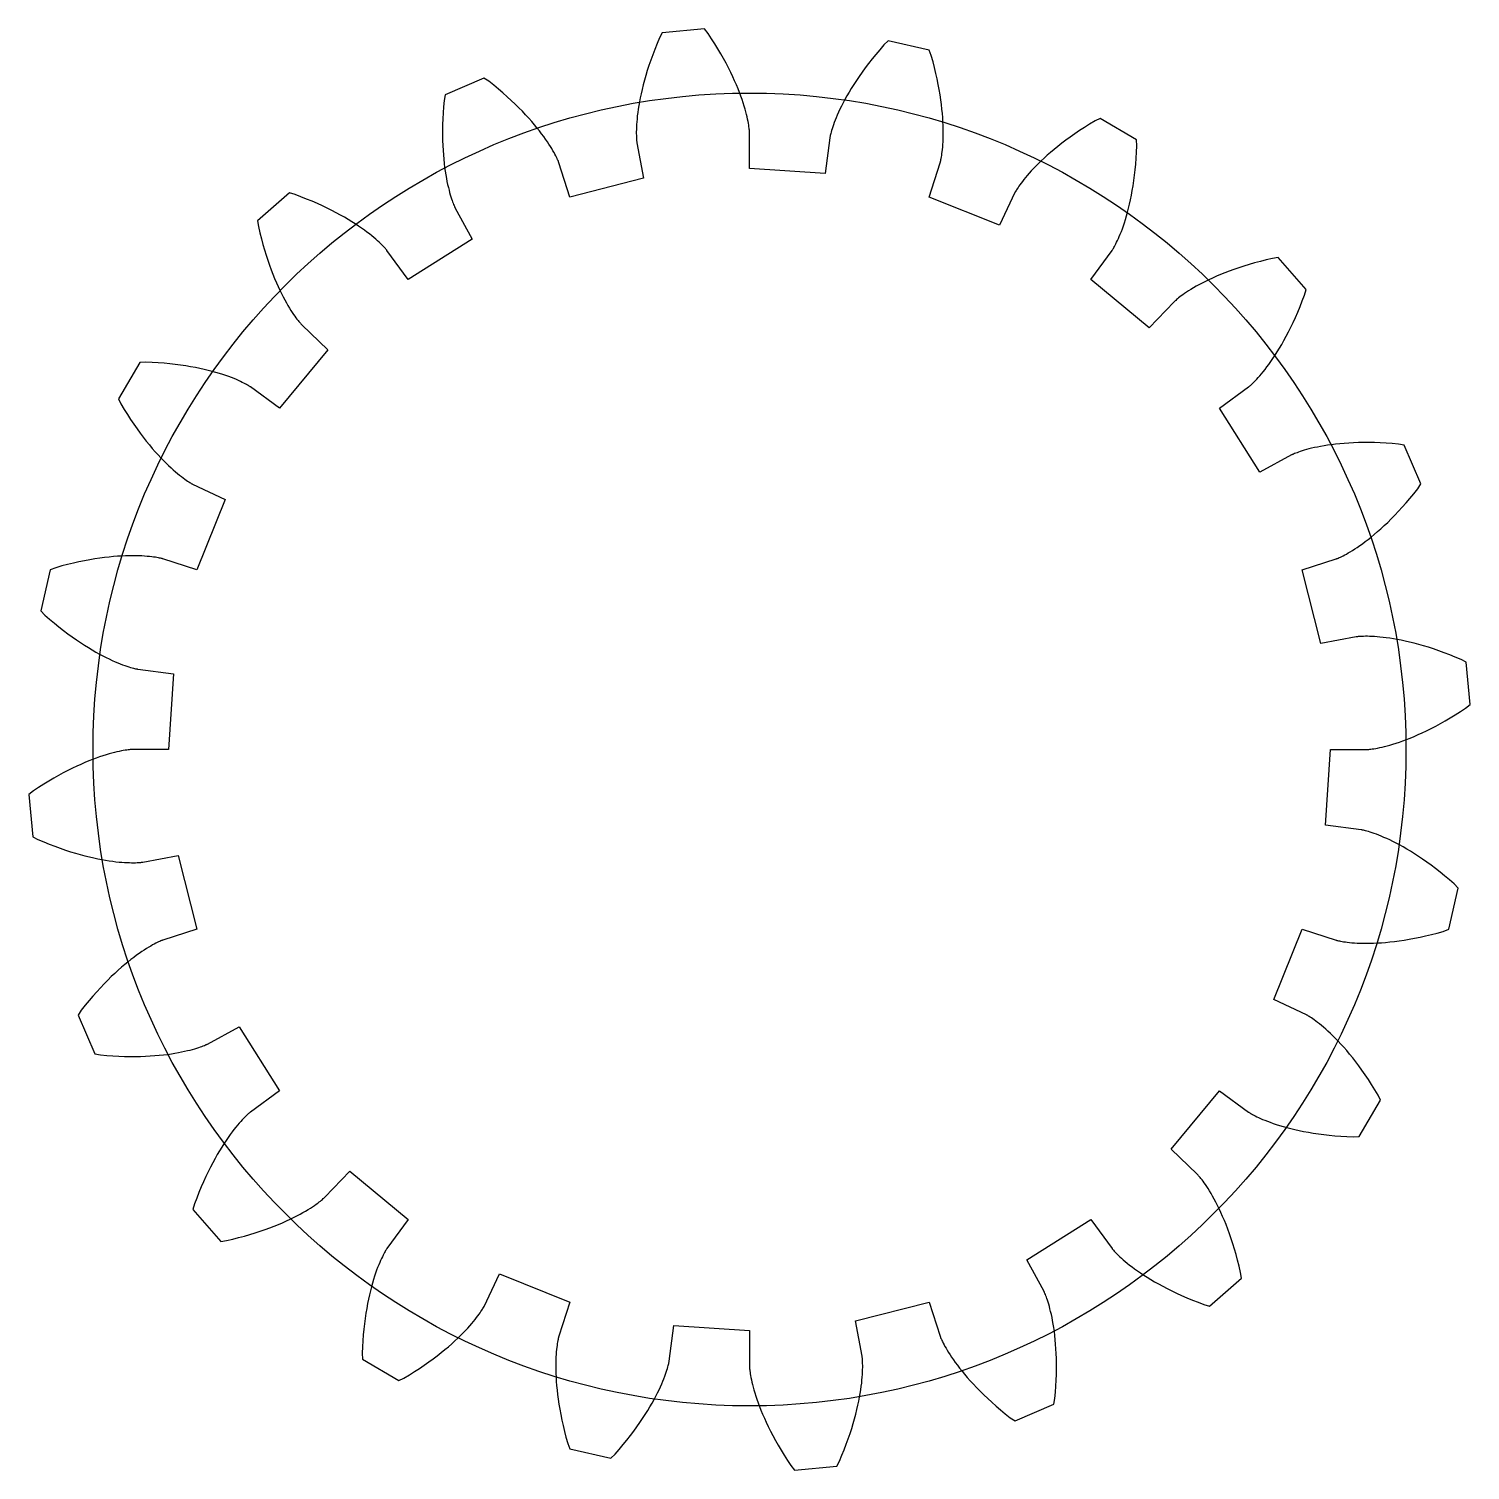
# Model space of a CAD drawing. Extents: x -12.9 to 12.9, y 90.9 to 116.8.
import ezdxf

# ---------------------------------------------------------------- set-up
doc = ezdxf.new("R2010")
doc.units = 0
doc.layers.get('0').update_dxf_attribs({"linetype": 'CONTINUOUS'})

msp = doc.modelspace()

# ---------------------------------------------------------------- linework, layer by layer
msp.add_lwpolyline([(10.407, 103.858), (11.052, 103.858), (11.057, 103.858), (11.065, 103.858), (11.077, 103.859), (11.092, 103.86), (11.111, 103.862), (11.132, 103.864), (11.157, 103.868), (11.186, 103.872), (11.217, 103.877), (11.252, 103.884), (11.29, 103.891), (11.331, 103.901), (11.375, 103.911), (11.422, 103.923), (11.473, 103.937), (11.526, 103.953), (11.582, 103.971), (11.641, 103.991), (11.703, 104.013), (11.768, 104.037), (11.835, 104.063), (11.905, 104.092), (11.977, 104.124), (12.052, 104.158), (12.13, 104.195), (12.21, 104.235), (12.292, 104.277), (12.376, 104.323), (12.463, 104.372), (12.551, 104.424), (12.641, 104.48), (12.734, 104.538), (12.828, 104.601), (12.91, 104.666), (12.841, 105.42), (12.748, 105.468), (12.644, 105.512), (12.543, 105.553), (12.444, 105.591), (12.347, 105.626), (12.253, 105.659), (12.162, 105.688), (12.073, 105.715), (11.988, 105.74), (11.905, 105.762), (11.825, 105.782), (11.748, 105.8), (11.674, 105.816), (11.603, 105.829), (11.535, 105.841), (11.47, 105.852), (11.408, 105.86), (11.35, 105.867), (11.294, 105.873), (11.242, 105.878), (11.194, 105.881), (11.148, 105.884), (11.106, 105.885), (11.068, 105.886), (11.032, 105.886), (11, 105.885), (10.972, 105.884), (10.947, 105.883), (10.925, 105.881), (10.906, 105.88), (10.891, 105.878), (10.879, 105.877), (10.871, 105.875), (10.866, 105.875), (10.232, 105.757), (9.898, 107.074), (10.511, 107.273), (10.516, 107.275), (10.523, 107.278), (10.534, 107.282), (10.548, 107.288), (10.565, 107.295), (10.585, 107.304), (10.608, 107.315), (10.634, 107.328), (10.662, 107.343), (10.693, 107.359), (10.727, 107.379), (10.763, 107.4), (10.802, 107.424), (10.843, 107.45), (10.886, 107.479), (10.932, 107.51), (10.98, 107.544), (11.03, 107.581), (11.082, 107.621), (11.136, 107.664), (11.192, 107.71), (11.25, 107.76), (11.309, 107.812), (11.37, 107.868), (11.432, 107.927), (11.496, 107.989), (11.561, 108.055), (11.627, 108.125), (11.694, 108.198), (11.762, 108.275), (11.831, 108.356), (11.9, 108.44), (11.97, 108.528), (12.028, 108.615), (11.729, 109.311), (11.626, 109.329), (11.514, 109.339), (11.405, 109.346), (11.299, 109.352), (11.196, 109.355), (11.097, 109.357), (11.001, 109.357), (10.909, 109.355), (10.819, 109.352), (10.734, 109.348), (10.651, 109.342), (10.573, 109.335), (10.497, 109.327), (10.425, 109.318), (10.357, 109.309), (10.292, 109.298), (10.231, 109.288), (10.173, 109.276), (10.119, 109.265), (10.068, 109.253), (10.021, 109.241), (9.977, 109.229), (9.936, 109.218), (9.899, 109.207), (9.866, 109.196), (9.835, 109.185), (9.809, 109.175), (9.785, 109.166), (9.765, 109.158), (9.748, 109.151), (9.734, 109.145), (9.723, 109.14), (9.716, 109.136), (9.711, 109.134), (9.144, 108.826), (8.419, 109.975), (8.941, 110.354), (8.945, 110.357), (8.952, 110.362), (8.961, 110.37), (8.972, 110.38), (8.986, 110.392), (9.002, 110.407), (9.021, 110.424), (9.041, 110.444), (9.063, 110.467), (9.088, 110.492), (9.114, 110.521), (9.142, 110.553), (9.171, 110.587), (9.202, 110.625), (9.235, 110.666), (9.269, 110.71), (9.304, 110.757), (9.34, 110.808), (9.377, 110.862), (9.415, 110.919), (9.454, 110.98), (9.493, 111.045), (9.534, 111.113), (9.574, 111.185), (9.615, 111.26), (9.656, 111.339), (9.698, 111.422), (9.739, 111.509), (9.78, 111.599), (9.821, 111.693), (9.862, 111.791), (9.902, 111.893), (9.941, 111.999), (9.97, 112.1), (9.47, 112.669), (9.367, 112.654), (9.257, 112.628), (9.151, 112.602), (9.048, 112.574), (8.949, 112.546), (8.855, 112.517), (8.763, 112.487), (8.676, 112.457), (8.592, 112.427), (8.512, 112.396), (8.435, 112.365), (8.363, 112.334), (8.293, 112.303), (8.228, 112.273), (8.166, 112.242), (8.107, 112.213), (8.052, 112.183), (8.001, 112.155), (7.953, 112.127), (7.908, 112.1), (7.867, 112.074), (7.829, 112.05), (7.794, 112.026), (7.762, 112.004), (7.733, 111.983), (7.708, 111.964), (7.685, 111.946), (7.666, 111.93), (7.649, 111.916), (7.635, 111.904), (7.624, 111.894), (7.615, 111.886), (7.609, 111.88), (7.605, 111.876), (7.162, 111.409), (6.117, 112.277), (6.496, 112.799), (6.499, 112.803), (6.504, 112.81), (6.51, 112.82), (6.518, 112.833), (6.527, 112.849), (6.538, 112.868), (6.55, 112.89), (6.563, 112.915), (6.577, 112.944), (6.593, 112.976), (6.609, 113.011), (6.625, 113.05), (6.643, 113.092), (6.661, 113.137), (6.679, 113.186), (6.698, 113.238), (6.716, 113.294), (6.735, 113.354), (6.754, 113.417), (6.772, 113.483), (6.79, 113.553), (6.808, 113.627), (6.825, 113.704), (6.841, 113.785), (6.857, 113.869), (6.872, 113.957), (6.885, 114.049), (6.898, 114.144), (6.909, 114.243), (6.919, 114.345), (6.927, 114.45), (6.934, 114.56), (6.939, 114.672), (6.935, 114.777), (6.284, 115.164), (6.19, 115.118), (6.093, 115.06), (6.001, 115.002), (5.912, 114.944), (5.827, 114.886), (5.745, 114.829), (5.668, 114.773), (5.594, 114.717), (5.523, 114.662), (5.457, 114.608), (5.394, 114.555), (5.334, 114.503), (5.278, 114.453), (5.225, 114.403), (5.175, 114.355), (5.129, 114.309), (5.085, 114.264), (5.045, 114.221), (5.008, 114.18), (4.974, 114.14), (4.943, 114.103), (4.914, 114.068), (4.888, 114.035), (4.865, 114.004), (4.844, 113.975), (4.826, 113.949), (4.81, 113.925), (4.796, 113.904), (4.784, 113.885), (4.775, 113.87), (4.767, 113.856), (4.762, 113.846), (4.758, 113.839), (4.755, 113.834), (4.478, 113.252), (3.216, 113.755), (3.415, 114.369), (3.417, 114.373), (3.419, 114.382), (3.422, 114.393), (3.425, 114.408), (3.429, 114.426), (3.434, 114.447), (3.438, 114.472), (3.443, 114.5), (3.448, 114.532), (3.452, 114.567), (3.457, 114.605), (3.461, 114.647), (3.464, 114.693), (3.467, 114.741), (3.47, 114.793), (3.471, 114.849), (3.471, 114.908), (3.471, 114.97), (3.469, 115.036), (3.466, 115.105), (3.462, 115.177), (3.456, 115.252), (3.448, 115.331), (3.439, 115.413), (3.428, 115.498), (3.415, 115.586), (3.399, 115.678), (3.382, 115.772), (3.362, 115.869), (3.34, 115.97), (3.315, 116.073), (3.288, 116.179), (3.257, 116.287), (3.221, 116.385), (2.483, 116.552), (2.408, 116.479), (2.334, 116.394), (2.263, 116.31), (2.197, 116.228), (2.133, 116.147), (2.074, 116.068), (2.017, 115.99), (1.964, 115.914), (1.914, 115.84), (1.868, 115.768), (1.824, 115.698), (1.783, 115.631), (1.745, 115.565), (1.71, 115.502), (1.678, 115.441), (1.648, 115.382), (1.621, 115.326), (1.596, 115.273), (1.573, 115.222), (1.553, 115.174), (1.535, 115.129), (1.518, 115.087), (1.504, 115.047), (1.491, 115.01), (1.481, 114.977), (1.471, 114.946), (1.463, 114.919), (1.457, 114.894), (1.451, 114.873), (1.447, 114.855), (1.444, 114.84), (1.442, 114.829), (1.44, 114.82), (1.44, 114.815), (1.356, 114.176), (0, 114.265), (0, 114.91), (0, 114.915), (-0.001, 114.923), (-0.001, 114.935), (-0.002, 114.95), (-0.004, 114.968), (-0.007, 114.99), (-0.01, 115.015), (-0.014, 115.043), (-0.02, 115.075), (-0.026, 115.11), (-0.034, 115.148), (-0.043, 115.189), (-0.053, 115.233), (-0.066, 115.28), (-0.08, 115.33), (-0.095, 115.384), (-0.113, 115.44), (-0.133, 115.499), (-0.155, 115.561), (-0.179, 115.625), (-0.205, 115.693), (-0.234, 115.763), (-0.266, 115.835), (-0.3, 115.91), (-0.337, 115.988), (-0.377, 116.068), (-0.42, 116.15), (-0.465, 116.234), (-0.514, 116.32), (-0.566, 116.409), (-0.622, 116.499), (-0.681, 116.591), (-0.743, 116.685), (-0.808, 116.768), (-1.562, 116.698), (-1.611, 116.606), (-1.655, 116.502), (-1.696, 116.4), (-1.734, 116.301), (-1.769, 116.205), (-1.801, 116.111), (-1.831, 116.02), (-1.858, 115.931), (-1.882, 115.846), (-1.904, 115.763), (-1.924, 115.683), (-1.942, 115.605), (-1.958, 115.531), (-1.972, 115.46), (-1.984, 115.392), (-1.994, 115.328), (-2.003, 115.266), (-2.01, 115.207), (-2.015, 115.152), (-2.02, 115.1), (-2.023, 115.052), (-2.026, 115.006), (-2.027, 114.964), (-2.028, 114.925), (-2.028, 114.89), (-2.027, 114.858), (-2.026, 114.83), (-2.025, 114.804), (-2.023, 114.782), (-2.022, 114.764), (-2.02, 114.749), (-2.019, 114.737), (-2.018, 114.729), (-2.017, 114.724), (-1.899, 114.09), (-3.216, 113.755), (-3.415, 114.369), (-3.417, 114.373), (-3.42, 114.381), (-3.424, 114.392), (-3.43, 114.406), (-3.437, 114.423), (-3.446, 114.443), (-3.457, 114.466), (-3.47, 114.491), (-3.485, 114.52), (-3.502, 114.551), (-3.521, 114.585), (-3.542, 114.621), (-3.566, 114.66), (-3.592, 114.701), (-3.621, 114.744), (-3.652, 114.79), (-3.687, 114.838), (-3.724, 114.888), (-3.764, 114.94), (-3.807, 114.994), (-3.853, 115.05), (-3.902, 115.108), (-3.954, 115.167), (-4.01, 115.228), (-4.069, 115.29), (-4.132, 115.353), (-4.198, 115.418), (-4.267, 115.484), (-4.34, 115.551), (-4.417, 115.619), (-4.498, 115.688), (-4.582, 115.758), (-4.671, 115.828), (-4.758, 115.886), (-5.453, 115.587), (-5.471, 115.484), (-5.481, 115.372), (-5.488, 115.263), (-5.494, 115.157), (-5.498, 115.054), (-5.499, 114.955), (-5.499, 114.859), (-5.498, 114.766), (-5.494, 114.677), (-5.49, 114.591), (-5.484, 114.509), (-5.477, 114.43), (-5.469, 114.355), (-5.461, 114.283), (-5.451, 114.215), (-5.441, 114.15), (-5.43, 114.089), (-5.419, 114.031), (-5.407, 113.977), (-5.395, 113.926), (-5.383, 113.878), (-5.372, 113.835), (-5.36, 113.794), (-5.349, 113.757), (-5.338, 113.723), (-5.327, 113.693), (-5.318, 113.666), (-5.309, 113.643), (-5.3, 113.622), (-5.293, 113.605), (-5.287, 113.592), (-5.282, 113.581), (-5.278, 113.573), (-5.276, 113.569), (-4.968, 113.002), (-6.117, 112.277), (-6.496, 112.799), (-6.499, 112.803), (-6.504, 112.809), (-6.512, 112.819), (-6.522, 112.83), (-6.534, 112.844), (-6.549, 112.86), (-6.566, 112.878), (-6.586, 112.899), (-6.609, 112.921), (-6.635, 112.945), (-6.663, 112.972), (-6.695, 112.999), (-6.729, 113.029), (-6.767, 113.06), (-6.808, 113.093), (-6.852, 113.126), (-6.899, 113.161), (-6.95, 113.198), (-7.004, 113.235), (-7.062, 113.273), (-7.123, 113.312), (-7.187, 113.351), (-7.255, 113.391), (-7.327, 113.432), (-7.403, 113.473), (-7.482, 113.514), (-7.565, 113.555), (-7.651, 113.597), (-7.741, 113.638), (-7.836, 113.679), (-7.934, 113.719), (-8.035, 113.759), (-8.141, 113.799), (-8.242, 113.827), (-8.811, 113.328), (-8.796, 113.224), (-8.771, 113.114), (-8.744, 113.008), (-8.717, 112.906), (-8.688, 112.807), (-8.659, 112.712), (-8.63, 112.621), (-8.599, 112.534), (-8.569, 112.45), (-8.538, 112.37), (-8.507, 112.293), (-8.476, 112.22), (-8.446, 112.151), (-8.415, 112.086), (-8.385, 112.024), (-8.355, 111.965), (-8.326, 111.91), (-8.297, 111.859), (-8.269, 111.811), (-8.242, 111.766), (-8.217, 111.724), (-8.192, 111.686), (-8.168, 111.651), (-8.146, 111.62), (-8.125, 111.591), (-8.106, 111.566), (-8.088, 111.543), (-8.072, 111.523), (-8.058, 111.507), (-8.046, 111.493), (-8.036, 111.481), (-8.028, 111.473), (-8.022, 111.467), (-8.019, 111.463), (-7.551, 111.019), (-8.419, 109.975), (-8.941, 110.354), (-8.945, 110.357), (-8.952, 110.361), (-8.962, 110.368), (-8.975, 110.376), (-8.991, 110.385), (-9.01, 110.396), (-9.032, 110.408), (-9.058, 110.421), (-9.086, 110.435), (-9.118, 110.45), (-9.153, 110.466), (-9.192, 110.483), (-9.234, 110.501), (-9.279, 110.519), (-9.328, 110.537), (-9.381, 110.555), (-9.437, 110.574), (-9.496, 110.593), (-9.559, 110.611), (-9.625, 110.63), (-9.695, 110.648), (-9.769, 110.666), (-9.846, 110.683), (-9.927, 110.699), (-10.011, 110.715), (-10.099, 110.73), (-10.191, 110.743), (-10.286, 110.756), (-10.385, 110.767), (-10.487, 110.777), (-10.593, 110.785), (-10.702, 110.792), (-10.815, 110.797), (-10.919, 110.792), (-11.306, 110.142), (-11.26, 110.048), (-11.202, 109.951), (-11.144, 109.858), (-11.086, 109.769), (-11.029, 109.684), (-10.972, 109.603), (-10.915, 109.525), (-10.86, 109.452), (-10.805, 109.381), (-10.751, 109.315), (-10.698, 109.251), (-10.646, 109.192), (-10.595, 109.135), (-10.546, 109.083), (-10.498, 109.033), (-10.451, 108.986), (-10.406, 108.943), (-10.363, 108.903), (-10.322, 108.866), (-10.283, 108.832), (-10.245, 108.8), (-10.21, 108.772), (-10.177, 108.746), (-10.146, 108.723), (-10.117, 108.702), (-10.091, 108.683), (-10.067, 108.667), (-10.046, 108.654), (-10.028, 108.642), (-10.012, 108.633), (-9.999, 108.625), (-9.988, 108.619), (-9.981, 108.615), (-9.976, 108.613), (-9.394, 108.336), (-9.898, 107.074), (-10.511, 107.273), (-10.516, 107.274), (-10.524, 107.277), (-10.535, 107.28), (-10.55, 107.283), (-10.568, 107.287), (-10.589, 107.291), (-10.614, 107.296), (-10.643, 107.301), (-10.674, 107.305), (-10.709, 107.31), (-10.748, 107.314), (-10.79, 107.318), (-10.835, 107.322), (-10.884, 107.325), (-10.936, 107.327), (-10.991, 107.329), (-11.05, 107.329), (-11.112, 107.329), (-11.178, 107.327), (-11.247, 107.324), (-11.319, 107.32), (-11.395, 107.314), (-11.473, 107.306), (-11.555, 107.297), (-11.64, 107.285), (-11.729, 107.272), (-11.82, 107.257), (-11.914, 107.24), (-12.012, 107.22), (-12.112, 107.197), (-12.215, 107.173), (-12.321, 107.145), (-12.429, 107.115), (-12.528, 107.079), (-12.695, 106.34), (-12.622, 106.265), (-12.537, 106.191), (-12.453, 106.121), (-12.37, 106.054), (-12.289, 105.991), (-12.21, 105.931), (-12.132, 105.875), (-12.057, 105.822), (-11.983, 105.772), (-11.911, 105.725), (-11.841, 105.682), (-11.773, 105.641), (-11.707, 105.603), (-11.644, 105.568), (-11.583, 105.536), (-11.525, 105.506), (-11.469, 105.479), (-11.415, 105.454), (-11.364, 105.431), (-11.316, 105.411), (-11.271, 105.392), (-11.229, 105.376), (-11.189, 105.362), (-11.153, 105.349), (-11.119, 105.338), (-11.088, 105.329), (-11.061, 105.321), (-11.037, 105.315), (-11.015, 105.309), (-10.997, 105.305), (-10.982, 105.302), (-10.971, 105.3), (-10.963, 105.298), (-10.958, 105.297), (-10.318, 105.213), (-10.407, 103.858), (-11.052, 103.858), (-11.057, 103.858), (-11.065, 103.857), (-11.077, 103.857), (-11.092, 103.855), (-11.111, 103.854), (-11.132, 103.851), (-11.157, 103.848), (-11.186, 103.844), (-11.217, 103.838), (-11.252, 103.832), (-11.29, 103.824), (-11.331, 103.815), (-11.375, 103.804), (-11.422, 103.792), (-11.473, 103.778), (-11.526, 103.762), (-11.582, 103.745), (-11.641, 103.725), (-11.703, 103.703), (-11.768, 103.679), (-11.835, 103.652), (-11.905, 103.623), (-11.977, 103.592), (-12.052, 103.558), (-12.13, 103.521), (-12.21, 103.481), (-12.292, 103.438), (-12.376, 103.392), (-12.463, 103.343), (-12.551, 103.291), (-12.641, 103.236), (-12.734, 103.177), (-12.828, 103.115), (-12.91, 103.05), (-12.841, 102.296), (-12.748, 102.247), (-12.644, 102.203), (-12.543, 102.162), (-12.444, 102.124), (-12.347, 102.089), (-12.253, 102.057), (-12.162, 102.027), (-12.073, 102), (-11.988, 101.976), (-11.905, 101.953), (-11.825, 101.933), (-11.748, 101.916), (-11.674, 101.9), (-11.603, 101.886), (-11.535, 101.874), (-11.47, 101.864), (-11.408, 101.855), (-11.35, 101.848), (-11.294, 101.842), (-11.242, 101.838), (-11.194, 101.834), (-11.148, 101.832), (-11.106, 101.831), (-11.068, 101.83), (-11.032, 101.83), (-11, 101.83), (-10.972, 101.831), (-10.947, 101.833), (-10.925, 101.834), (-10.906, 101.836), (-10.891, 101.837), (-10.879, 101.839), (-10.871, 101.84), (-10.866, 101.841), (-10.232, 101.959), (-9.898, 100.642), (-10.511, 100.443), (-10.516, 100.441), (-10.523, 100.438), (-10.534, 100.434), (-10.548, 100.428), (-10.565, 100.42), (-10.585, 100.411), (-10.608, 100.4), (-10.634, 100.388), (-10.662, 100.373), (-10.693, 100.356), (-10.727, 100.337), (-10.763, 100.316), (-10.802, 100.292), (-10.843, 100.266), (-10.886, 100.237), (-10.932, 100.205), (-10.98, 100.171), (-11.03, 100.134), (-11.082, 100.094), (-11.136, 100.051), (-11.192, 100.005), (-11.25, 99.956), (-11.309, 99.904), (-11.37, 99.848), (-11.432, 99.789), (-11.496, 99.726), (-11.561, 99.66), (-11.627, 99.591), (-11.694, 99.517), (-11.762, 99.441), (-11.831, 99.36), (-11.9, 99.275), (-11.97, 99.187), (-12.028, 99.1), (-11.729, 98.405), (-11.626, 98.387), (-11.514, 98.377), (-11.405, 98.369), (-11.299, 98.364), (-11.196, 98.36), (-11.097, 98.359), (-11.001, 98.359), (-10.909, 98.36), (-10.819, 98.363), (-10.734, 98.368), (-10.651, 98.374), (-10.573, 98.38), (-10.497, 98.388), (-10.425, 98.397), (-10.357, 98.407), (-10.292, 98.417), (-10.231, 98.428), (-10.173, 98.439), (-10.119, 98.451), (-10.068, 98.463), (-10.021, 98.474), (-9.977, 98.486), (-9.936, 98.498), (-9.899, 98.509), (-9.866, 98.52), (-9.835, 98.53), (-9.809, 98.54), (-9.785, 98.549), (-9.765, 98.557), (-9.748, 98.565), (-9.734, 98.571), (-9.723, 98.576), (-9.716, 98.579), (-9.711, 98.582), (-9.144, 98.89), (-8.419, 97.741), (-8.941, 97.362), (-8.945, 97.359), (-8.952, 97.353), (-8.961, 97.346), (-8.972, 97.336), (-8.986, 97.324), (-9.002, 97.309), (-9.021, 97.292), (-9.041, 97.272), (-9.063, 97.249), (-9.088, 97.223), (-9.114, 97.195), (-9.142, 97.163), (-9.171, 97.128), (-9.202, 97.091), (-9.235, 97.05), (-9.269, 97.006), (-9.304, 96.959), (-9.34, 96.908), (-9.377, 96.854), (-9.415, 96.796), (-9.454, 96.735), (-9.493, 96.671), (-9.534, 96.602), (-9.574, 96.531), (-9.615, 96.455), (-9.656, 96.376), (-9.698, 96.293), (-9.739, 96.207), (-9.78, 96.116), (-9.821, 96.022), (-9.862, 95.924), (-9.902, 95.822), (-9.941, 95.717), (-9.97, 95.616), (-9.47, 95.047), (-9.367, 95.062), (-9.257, 95.087), (-9.151, 95.114), (-9.048, 95.141), (-8.949, 95.169), (-8.855, 95.198), (-8.763, 95.228), (-8.676, 95.258), (-8.592, 95.289), (-8.512, 95.32), (-8.435, 95.351), (-8.363, 95.381), (-8.293, 95.412), (-8.228, 95.443), (-8.166, 95.473), (-8.107, 95.503), (-8.052, 95.532), (-8.001, 95.561), (-7.953, 95.589), (-7.908, 95.615), (-7.867, 95.641), (-7.829, 95.666), (-7.794, 95.69), (-7.762, 95.712), (-7.733, 95.733), (-7.708, 95.752), (-7.685, 95.769), (-7.666, 95.785), (-7.649, 95.799), (-7.635, 95.812), (-7.624, 95.822), (-7.615, 95.83), (-7.609, 95.836), (-7.605, 95.839), (-7.162, 96.307), (-6.117, 95.438), (-6.496, 94.917), (-6.499, 94.913), (-6.504, 94.906), (-6.51, 94.896), (-6.518, 94.883), (-6.527, 94.867), (-6.538, 94.848), (-6.55, 94.825), (-6.563, 94.8), (-6.577, 94.771), (-6.593, 94.74), (-6.609, 94.704), (-6.625, 94.666), (-6.643, 94.624), (-6.661, 94.578), (-6.679, 94.529), (-6.698, 94.477), (-6.716, 94.421), (-6.735, 94.362), (-6.754, 94.299), (-6.772, 94.232), (-6.79, 94.162), (-6.808, 94.089), (-6.825, 94.012), (-6.841, 93.931), (-6.857, 93.846), (-6.872, 93.758), (-6.885, 93.667), (-6.898, 93.572), (-6.909, 93.473), (-6.919, 93.371), (-6.927, 93.265), (-6.934, 93.156), (-6.939, 93.043), (-6.935, 92.939), (-6.284, 92.552), (-6.19, 92.598), (-6.093, 92.656), (-6.001, 92.714), (-5.912, 92.772), (-5.827, 92.829), (-5.745, 92.886), (-5.668, 92.943), (-5.594, 92.998), (-5.523, 93.053), (-5.457, 93.107), (-5.394, 93.16), (-5.334, 93.212), (-5.278, 93.263), (-5.225, 93.312), (-5.175, 93.36), (-5.129, 93.407), (-5.085, 93.451), (-5.045, 93.494), (-5.008, 93.536), (-4.974, 93.575), (-4.943, 93.612), (-4.914, 93.648), (-4.888, 93.681), (-4.865, 93.712), (-4.844, 93.74), (-4.826, 93.767), (-4.81, 93.79), (-4.796, 93.812), (-4.784, 93.83), (-4.775, 93.846), (-4.767, 93.859), (-4.762, 93.869), (-4.758, 93.877), (-4.755, 93.881), (-4.478, 94.463), (-3.216, 93.96), (-3.415, 93.347), (-3.417, 93.342), (-3.419, 93.334), (-3.422, 93.323), (-3.425, 93.308), (-3.429, 93.29), (-3.434, 93.268), (-3.438, 93.243), (-3.443, 93.215), (-3.448, 93.184), (-3.452, 93.149), (-3.457, 93.11), (-3.461, 93.068), (-3.464, 93.023), (-3.467, 92.974), (-3.47, 92.922), (-3.471, 92.867), (-3.471, 92.808), (-3.471, 92.745), (-3.469, 92.68), (-3.466, 92.611), (-3.462, 92.539), (-3.456, 92.463), (-3.448, 92.384), (-3.439, 92.302), (-3.428, 92.217), (-3.415, 92.129), (-3.399, 92.038), (-3.382, 91.944), (-3.362, 91.846), (-3.34, 91.746), (-3.315, 91.643), (-3.288, 91.537), (-3.257, 91.428), (-3.221, 91.33), (-2.483, 91.163), (-2.408, 91.236), (-2.334, 91.321), (-2.263, 91.405), (-2.197, 91.487), (-2.133, 91.568), (-2.074, 91.648), (-2.017, 91.725), (-1.964, 91.801), (-1.914, 91.875), (-1.868, 91.947), (-1.824, 92.017), (-1.783, 92.085), (-1.745, 92.15), (-1.71, 92.214), (-1.678, 92.275), (-1.648, 92.333), (-1.621, 92.389), (-1.596, 92.443), (-1.573, 92.493), (-1.553, 92.541), (-1.535, 92.587), (-1.518, 92.629), (-1.504, 92.669), (-1.491, 92.705), (-1.481, 92.739), (-1.471, 92.769), (-1.463, 92.797), (-1.457, 92.821), (-1.451, 92.842), (-1.447, 92.861), (-1.444, 92.875), (-1.442, 92.887), (-1.44, 92.895), (-1.44, 92.9), (-1.356, 93.54), (0, 93.451), (0, 92.806), (0, 92.801), (0.001, 92.793), (0.001, 92.781), (0.002, 92.766), (0.004, 92.747), (0.007, 92.726), (0.01, 92.7), (0.014, 92.672), (0.02, 92.641), (0.026, 92.606), (0.034, 92.568), (0.043, 92.527), (0.053, 92.483), (0.066, 92.435), (0.08, 92.385), (0.095, 92.332), (0.113, 92.276), (0.133, 92.217), (0.155, 92.155), (0.179, 92.09), (0.205, 92.023), (0.234, 91.953), (0.266, 91.88), (0.3, 91.805), (0.337, 91.728), (0.377, 91.648), (0.42, 91.566), (0.465, 91.482), (0.514, 91.395), (0.566, 91.307), (0.622, 91.216), (0.681, 91.124), (0.743, 91.03), (0.808, 90.948), (1.562, 91.017), (1.611, 91.11), (1.655, 91.214), (1.696, 91.315), (1.734, 91.414), (1.769, 91.511), (1.801, 91.605), (1.831, 91.696), (1.858, 91.784), (1.882, 91.87), (1.904, 91.953), (1.924, 92.033), (1.942, 92.11), (1.958, 92.184), (1.972, 92.255), (1.984, 92.323), (1.994, 92.388), (2.003, 92.45), (2.01, 92.508), (2.015, 92.563), (2.02, 92.615), (2.023, 92.664), (2.026, 92.709), (2.027, 92.751), (2.028, 92.79), (2.028, 92.825), (2.027, 92.857), (2.026, 92.886), (2.025, 92.911), (2.023, 92.933), (2.022, 92.952), (2.02, 92.967), (2.019, 92.978), (2.018, 92.987), (2.017, 92.992), (1.899, 93.626), (3.216, 93.96), (3.415, 93.347), (3.417, 93.342), (3.42, 93.334), (3.424, 93.323), (3.43, 93.309), (3.437, 93.292), (3.446, 93.272), (3.457, 93.25), (3.47, 93.224), (3.485, 93.196), (3.502, 93.165), (3.521, 93.131), (3.542, 93.095), (3.566, 93.056), (3.592, 93.015), (3.621, 92.971), (3.652, 92.926), (3.687, 92.878), (3.724, 92.828), (3.764, 92.775), (3.807, 92.721), (3.853, 92.666), (3.902, 92.608), (3.954, 92.549), (4.01, 92.488), (4.069, 92.426), (4.132, 92.362), (4.198, 92.297), (4.267, 92.231), (4.34, 92.164), (4.417, 92.096), (4.498, 92.027), (4.582, 91.958), (4.671, 91.887), (4.758, 91.829), (5.453, 92.128), (5.471, 92.232), (5.481, 92.344), (5.488, 92.453), (5.494, 92.559), (5.498, 92.661), (5.499, 92.761), (5.499, 92.857), (5.498, 92.949), (5.494, 93.038), (5.49, 93.124), (5.484, 93.206), (5.477, 93.285), (5.469, 93.36), (5.461, 93.432), (5.451, 93.501), (5.441, 93.565), (5.43, 93.627), (5.419, 93.685), (5.407, 93.739), (5.395, 93.79), (5.383, 93.837), (5.372, 93.881), (5.36, 93.921), (5.349, 93.958), (5.338, 93.992), (5.327, 94.022), (5.318, 94.049), (5.309, 94.073), (5.3, 94.093), (5.293, 94.11), (5.287, 94.124), (5.282, 94.135), (5.278, 94.142), (5.276, 94.147), (4.968, 94.713), (6.117, 95.438), (6.496, 94.917), (6.499, 94.913), (6.504, 94.906), (6.512, 94.897), (6.522, 94.886), (6.534, 94.872), (6.549, 94.856), (6.566, 94.837), (6.586, 94.817), (6.609, 94.794), (6.635, 94.77), (6.663, 94.744), (6.695, 94.716), (6.729, 94.687), (6.767, 94.656), (6.808, 94.623), (6.852, 94.589), (6.899, 94.554), (6.95, 94.518), (7.004, 94.481), (7.062, 94.443), (7.123, 94.404), (7.187, 94.364), (7.255, 94.324), (7.327, 94.284), (7.403, 94.243), (7.482, 94.201), (7.565, 94.16), (7.651, 94.119), (7.741, 94.078), (7.836, 94.037), (7.934, 93.996), (8.035, 93.956), (8.141, 93.917), (8.242, 93.888), (8.811, 94.388), (8.796, 94.491), (8.771, 94.601), (8.744, 94.707), (8.717, 94.81), (8.688, 94.908), (8.659, 95.003), (8.63, 95.094), (8.599, 95.182), (8.569, 95.266), (8.538, 95.346), (8.507, 95.422), (8.476, 95.495), (8.446, 95.564), (8.415, 95.63), (8.385, 95.692), (8.355, 95.75), (8.326, 95.805), (8.297, 95.857), (8.269, 95.905), (8.242, 95.95), (8.217, 95.991), (8.192, 96.029), (8.168, 96.064), (8.146, 96.096), (8.125, 96.124), (8.106, 96.15), (8.088, 96.173), (8.072, 96.192), (8.058, 96.209), (8.046, 96.223), (8.036, 96.234), (8.028, 96.243), (8.022, 96.249), (8.019, 96.252), (7.551, 96.696), (8.419, 97.741), (8.941, 97.362), (8.945, 97.359), (8.952, 97.354), (8.962, 97.348), (8.975, 97.34), (8.991, 97.331), (9.01, 97.32), (9.032, 97.308), (9.058, 97.295), (9.086, 97.28), (9.118, 97.265), (9.153, 97.249), (9.192, 97.232), (9.234, 97.215), (9.279, 97.197), (9.328, 97.179), (9.381, 97.16), (9.437, 97.142), (9.496, 97.123), (9.559, 97.104), (9.625, 97.086), (9.695, 97.068), (9.769, 97.05), (9.846, 97.033), (9.927, 97.016), (10.011, 97.001), (10.099, 96.986), (10.191, 96.972), (10.286, 96.96), (10.385, 96.949), (10.487, 96.939), (10.593, 96.93), (10.702, 96.924), (10.815, 96.919), (10.919, 96.923), (11.306, 97.574), (11.26, 97.668), (11.202, 97.764), (11.144, 97.857), (11.086, 97.946), (11.029, 98.031), (10.972, 98.113), (10.915, 98.19), (10.86, 98.264), (10.805, 98.334), (10.751, 98.401), (10.698, 98.464), (10.646, 98.524), (10.595, 98.58), (10.546, 98.633), (10.498, 98.683), (10.451, 98.729), (10.406, 98.772), (10.363, 98.812), (10.322, 98.85), (10.283, 98.884), (10.245, 98.915), (10.21, 98.944), (10.177, 98.97), (10.146, 98.993), (10.117, 99.014), (10.091, 99.032), (10.067, 99.048), (10.046, 99.062), (10.028, 99.073), (10.012, 99.083), (9.999, 99.091), (9.988, 99.096), (9.981, 99.1), (9.976, 99.103), (9.394, 99.38), (9.898, 100.642), (10.511, 100.443), (10.516, 100.441), (10.524, 100.439), (10.535, 100.436), (10.55, 100.432), (10.568, 100.428), (10.589, 100.424), (10.614, 100.42), (10.643, 100.415), (10.674, 100.41), (10.709, 100.405), (10.748, 100.401), (10.79, 100.397), (10.835, 100.393), (10.884, 100.391), (10.936, 100.388), (10.991, 100.387), (11.05, 100.386), (11.112, 100.387), (11.178, 100.389), (11.247, 100.392), (11.319, 100.396), (11.395, 100.402), (11.473, 100.41), (11.555, 100.419), (11.64, 100.43), (11.729, 100.443), (11.82, 100.459), (11.914, 100.476), (12.012, 100.496), (12.112, 100.518), (12.215, 100.543), (12.321, 100.57), (12.429, 100.6), (12.528, 100.637), (12.695, 101.375), (12.622, 101.45), (12.537, 101.524), (12.453, 101.594), (12.37, 101.661), (12.289, 101.724), (12.21, 101.784), (12.132, 101.84), (12.057, 101.894), (11.983, 101.943), (11.911, 101.99), (11.841, 102.034), (11.773, 102.075), (11.707, 102.112), (11.644, 102.148), (11.583, 102.18), (11.525, 102.21), (11.469, 102.237), (11.415, 102.262), (11.364, 102.284), (11.316, 102.305), (11.271, 102.323), (11.229, 102.339), (11.189, 102.354), (11.153, 102.366), (11.119, 102.377), (11.088, 102.387), (11.061, 102.394), (11.037, 102.401), (11.015, 102.406), (10.997, 102.41), (10.982, 102.414), (10.971, 102.416), (10.963, 102.417), (10.958, 102.418), (10.318, 102.502), (10.407, 103.858)])
at = {"color": 1}
msp.add_lwpolyline([(11.759, 103.858), (11.759, 103.858)], dxfattribs=at)
at = {"linetype": 'Continuous'}
msp.add_circle((0, 103.858), 11.759, dxfattribs=at)

doc.saveas('drawing.dxf')
